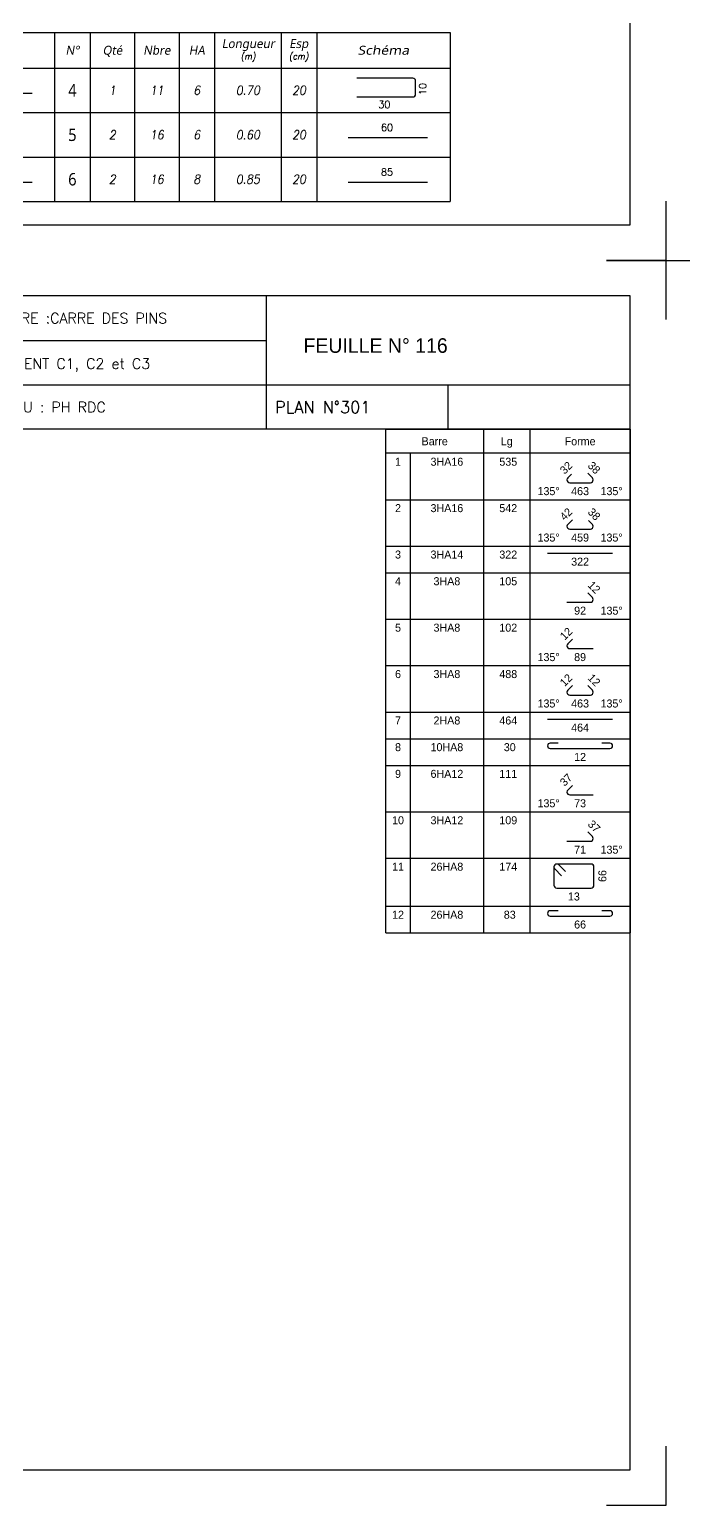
# Model space of a CAD drawing. Header units: metres. Extents: x -5618 to 118954, y -306 to 4637.
# Drawn here: x 115627 to 115995, y 194 to 1024 of the extents above; entities that cross this region are included whole.
import ezdxf
from ezdxf.enums import TextEntityAlignment as Align

# ---------------------------------------------------------------- set-up
doc = ezdxf.new("R2010")
doc.units = ezdxf.units.M
for name, color, linetype in [('173', 7, 'Continuous'), ('GO-FER-HA', 140, 'Continuous'), ('GO-TEXTE-FER', 3, 'Continuous')]:
    doc.layers.add(name, color=color, linetype=linetype)
doc.styles.add('schéma', font='simplex.shx')
doc.styles.add('Tableau', font='romans.shx', dxfattribs={"width": 0.9, "oblique": 10})
doc.styles.add('Tableau2', font='trebuc.TTF', dxfattribs={"width": 0.9, "oblique": 10})

# ---------------------------------------------------------------- blocks, each defined once
blk = doc.blocks.new('Barre libre')
at = {"layer": 'GO-TEXTE-FER'}
for p, q in [((0, 0), (0, -1)), ((0, 0), (8.9, 0)), ((0.8, 0), (0.8, -1)), ((1.8, 0), (1.8, -1)), ((2.8, 0), (2.8, -1)), ((3.6, 0), (3.6, -1)), ((5.1, 0), (5.1, -1)), ((5.9, 0), (5.9, -1)), ((8.9, 0), (8.9, -1)), ((0, -1), (8.9, -1))]:
    blk.add_line(p, q, dxfattribs=at)
at = {"layer": 'GO-TEXTE-FER', "color": 1}
blk.add_line((6.603, -0.563), (8.394, -0.563), dxfattribs=at)
at = {"layer": 'GO-TEXTE-FER', "color": 1, "style": 'Tableau'}
blk.add_attdef('Longueur', text='', height=0.16, dxfattribs=at).set_placement((7.481, -0.336), align=Align.MIDDLE_CENTER)
at = {"layer": 'GO-TEXTE-FER', "style": 'Tableau2', "width": 0.9}
blk.add_attdef('NUMERO', text='', height=0.28, dxfattribs=at).set_placement((0.4, -0.5), align=Align.MIDDLE_CENTER)
at = {"layer": 'GO-TEXTE-FER', "style": 'Tableau', "oblique": 10, "width": 0.9}
for tag, p in [('QUANTITE', (1.3, -0.5)), ('NOMBRE', (2.3, -0.5)), ('NUANCE', (3.2, -0.5)), ('LONGUEUR', (4.35, -0.5)), ('ESPACEMENTS', (5.5, -0.5))]:
    blk.add_attdef(tag, text='', height=0.2, dxfattribs=at).set_placement(p, align=Align.MIDDLE_CENTER)
blk = doc.blocks.new('Désignation')
at = {"layer": 'GO-TEXTE-FER'}
for p, q in [((0, 0.8), (8.9, 0.8)), ((0, 0.8), (0, 0)), ((0.8, 0.8), (0.8, 0)), ((1.8, 0.8), (1.8, 0)), ((2.8, 0.8), (2.8, 0)), ((3.6, 0.8), (3.6, 0)), ((5.1, 0.8), (5.1, 0)), ((5.9, 0.8), (5.9, 0)), ((8.9, 0.8), (8.9, 0)), ((0, 0), (8.9, 0))]:
    blk.add_line(p, q, dxfattribs=at)
at = {"layer": 'GO-TEXTE-FER', "style": 'Tableau2', "oblique": 10}
for s, p in [('N°', (0.4, 0.4)), ('Qté', (1.3, 0.4)), ('Nbre', (2.3, 0.4)), ('HA', (3.2, 0.4)), ('Longueur', (4.356, 0.55)), ('Esp', (5.494, 0.55))]:
    blk.add_text(s, height=0.2, dxfattribs=at).set_placement(p, align=Align.MIDDLE_CENTER)
at = {"layer": 'GO-TEXTE-FER', "color": 7, "style": 'Tableau', "oblique": 10, "width": 0.9}
for s, p in [('(m)', (4.356, 0.265)), ('(cm)', (5.494, 0.265))]:
    blk.add_text(s, height=0.15, dxfattribs=at).set_placement(p, align=Align.MIDDLE_CENTER)
at = {"layer": 'GO-TEXTE-FER', "style": 'Tableau2', "oblique": 10, "width": 1.2}
blk.add_text('Schéma', height=0.2, dxfattribs=at).set_placement((7.4, 0.4), align=Align.MIDDLE_CENTER)
blk = doc.blocks.new('U')
at = {"layer": 'GO-TEXTE-FER'}
for p, q in [((0, 0), (0, -1)), ((0, 0), (8.9, 0)), ((0.8, 0), (0.8, -1)), ((1.8, 0), (1.8, -1)), ((2.8, 0), (2.8, -1)), ((3.6, 0), (3.6, -1)), ((5.1, 0), (5.1, -1)), ((5.9, 0), (5.9, -1)), ((8.9, 0), (8.9, -1)), ((0, -1), (8.9, -1))]:
    blk.add_line(p, q, dxfattribs=at)
at = {"layer": 'GO-TEXTE-FER', "color": 1}
blk.add_lwpolyline([(6.803, -0.65), (8.063, -0.65, 0.414214), (8.123, -0.59), (8.123, -0.29, 0.414214), (8.063, -0.23), (6.803, -0.23)], format="xyb", dxfattribs=at)
at = {"layer": 'GO-TEXTE-FER', "color": 1, "style": 'Tableau'}
blk.add_attdef('Largeur', text='', height=0.16, rotation=90, dxfattribs=at).set_placement((8.284, -0.472), align=Align.MIDDLE_CENTER)
at = {"layer": 'GO-TEXTE-FER', "style": 'Tableau2', "width": 0.9}
blk.add_attdef('NUMERO', text='', height=0.28, dxfattribs=at).set_placement((0.4, -0.5), align=Align.MIDDLE_CENTER)
at = {"layer": 'GO-TEXTE-FER', "style": 'Tableau', "oblique": 10, "width": 0.9}
for tag, p in [('QUANTITE', (1.3, -0.5)), ('NOMBRE', (2.3, -0.5)), ('NUANCE', (3.2, -0.5)), ('LONGUEUR', (4.35, -0.5)), ('ESPACEMENTS', (5.5, -0.5))]:
    blk.add_attdef(tag, text='', height=0.2, dxfattribs=at).set_placement(p, align=Align.MIDDLE_CENTER)
at = {"layer": 'GO-TEXTE-FER', "color": 1, "style": 'Tableau'}
blk.add_attdef('Longueur', text='', height=0.16, dxfattribs=at).set_placement((7.422, -0.819), align=Align.MIDDLE_CENTER)
blk = doc.blocks.new('Epingle')
at = {"layer": 'GO-TEXTE-FER'}
for p, q in [((0, 0), (0, -1)), ((0, 0), (8.9, 0)), ((0.8, 0), (0.8, -1)), ((1.8, 0), (1.8, -1)), ((2.8, 0), (2.8, -1)), ((3.6, 0), (3.6, -1)), ((5.1, 0), (5.1, -1)), ((5.9, 0), (5.9, -1)), ((8.9, 0), (8.9, -1)), ((0, -1), (8.9, -1))]:
    blk.add_line(p, q, dxfattribs=at)
at = {"layer": 'GO-TEXTE-FER', "color": 1}
blk.add_lwpolyline([(7.162, -0.65), (7.042, -0.65, -1), (7.042, -0.53), (7.922, -0.53, -1), (7.922, -0.65), (7.802, -0.65)], format="xyb", dxfattribs=at)
at = {"layer": 'GO-TEXTE-FER', "color": 1, "style": 'Tableau'}
blk.add_attdef('Longueur', text='', height=0.16, dxfattribs=at).set_placement((7.469, -0.303), align=Align.MIDDLE_CENTER)
at = {"layer": 'GO-TEXTE-FER', "style": 'Tableau2', "width": 0.9}
blk.add_attdef('NUMERO', text='', height=0.28, dxfattribs=at).set_placement((0.4, -0.5), align=Align.MIDDLE_CENTER)
at = {"layer": 'GO-TEXTE-FER', "style": 'Tableau', "oblique": 10, "width": 0.9}
for tag, p in [('QUANTITE', (1.3, -0.5)), ('NOMBRE', (2.3, -0.5)), ('NUANCE', (3.2, -0.5)), ('LONGUEUR', (4.35, -0.5)), ('ESPACEMENTS', (5.5, -0.5))]:
    blk.add_attdef(tag, text='', height=0.2, dxfattribs=at).set_placement(p, align=Align.MIDDLE_CENTER)

msp = doc.modelspace()

# ---------------------------------------------------------------- linework, layer by layer
for p, q in [((115759.8, 873.81), (115759.8, 798.84)), ((115596.83, 848.78), (115759.8, 848.78)), ((115596.83, 823.79), (115759.8, 823.79)), ((115759.8, 823.81), (115964.65, 823.81)), ((115862.13, 823.81), (115862.13, 798.84))]:
    msp.add_line(p, q)
for points in [[(115014.74, 1573.71), (115014.74, 913.78), (115964.65, 913.78), (115964.65, 1573.71)], [(115014.74, 873.78), (115014.74, 213.85), (115964.65, 213.85), (115964.65, 873.78)]]:
    msp.add_lwpolyline(points, close=True)
for points in [[(115984.65, 927.11), (115984.65, 893.78), (115951.32, 893.78)], [(115984.65, 927.11), (115984.65, 893.78), (116017.98, 893.78)], [(115951.32, 893.78), (115984.65, 893.78), (115984.65, 860.45)], [(115964.65, 798.84), (115014.74, 798.84)], [(115984.65, 227.18), (115984.65, 193.85), (115951.32, 193.85)]]:
    msp.add_lwpolyline(points)
at = {"layer": '173', "color": 173}
for points in [[(115827.15, 515.69), (115827.15, 798.84), (115964.65, 798.84), (115964.65, 515.69)], [(115882.15, 798.84), (115882.15, 515.69)], [(115908.27, 798.84), (115908.27, 515.69)], [(115964.65, 785.34), (115827.15, 785.34)], [(115840.9, 785.34), (115840.9, 515.69)], [(115931.61, 773.54), (115929.54, 771.47)], [(115943.38, 771.47), (115940.77, 774.08)], [(115929.09, 770.37), (115929.09, 770.37)], [(115930.65, 768.8), (115942.27, 768.8)], [(115943.84, 770.37), (115943.84, 770.37)], [(115827.15, 759.25), (115964.65, 759.25)], [(115932.15, 747.99), (115929.54, 745.38)], [(115943.38, 745.38), (115941.12, 747.64)], [(115929.09, 744.27), (115929.09, 744.27)], [(115930.65, 742.71), (115942.27, 742.71)], [(115943.84, 744.27), (115943.84, 744.27)], [(115827.15, 733.16), (115964.65, 733.16)], [(115918.14, 729.16), (115954.78, 729.16)], [(115827.15, 718.16), (115964.65, 718.16)], [(115943.38, 704.29), (115940.77, 706.9)], [(115929.09, 701.62), (115942.27, 701.62)], [(115943.84, 703.18), (115943.84, 703.18)], [(115827.15, 692.06), (115964.65, 692.06)], [(115932.15, 680.8), (115929.54, 678.2)], [(115929.09, 677.09), (115929.09, 677.09)], [(115930.65, 675.52), (115943.84, 675.52)], [(115827.15, 665.97), (115964.65, 665.97)], [(115929.09, 651), (115929.09, 651)], [(115932.15, 654.71), (115929.54, 652.1)], [(115930.65, 649.43), (115942.27, 649.43)], [(115943.38, 652.1), (115940.77, 654.71)], [(115943.84, 651), (115943.84, 651)], [(115827.15, 639.88), (115964.65, 639.88)], [(115918.14, 635.88), (115954.78, 635.88)], [(115827.15, 624.88), (115964.65, 624.88)], [(115924.14, 622.38), (115919.64, 622.38)], [(115953.28, 622.38), (115948.78, 622.38)], [(115918.14, 620.88), (115918.14, 620.88)], [(115919.64, 619.38), (115953.28, 619.38)], [(115954.78, 620.88), (115954.78, 620.88)], [(115827.15, 609.88), (115964.65, 609.88)], [(115932.15, 598.62), (115929.54, 596.01)], [(115929.09, 594.91), (115929.09, 594.91)], [(115930.65, 593.34), (115943.84, 593.34)], [(115827.15, 583.79), (115964.65, 583.79)], [(115943.38, 569.92), (115940.77, 572.53)], [(115929.09, 567.25), (115942.27, 567.25)], [(115943.84, 568.81), (115943.84, 568.81)], [(115827.15, 557.69), (115964.65, 557.69)], [(115921.69, 552.82), (115921.69, 542.56)], [(115921.69, 552.82), (115921.69, 552.82)], [(115922.16, 551.68), (115925.98, 547.86)], [(115923.31, 554.44), (115923.31, 554.44)], [(115942.62, 554.44), (115923.31, 554.44)], [(115928.27, 550.15), (115924.45, 553.97)], [(115944.24, 542.56), (115944.24, 552.82)], [(115923.31, 540.94), (115942.62, 540.94)], [(115827.15, 530.69), (115964.65, 530.69)], [(115918.14, 526.69), (115918.14, 526.69)], [(115924.14, 528.19), (115919.64, 528.19)], [(115919.64, 525.19), (115953.28, 525.19)], [(115953.28, 528.19), (115948.78, 528.19)], [(115954.78, 526.69), (115954.78, 526.69)], [(115827.15, 515.69), (115964.65, 515.69)]]:
    msp.add_lwpolyline(points, dxfattribs=at)
for centre, radius, start, end in [((115930.65, 770.37), 1.57, 135, 180), ((115930.65, 770.37), 1.57, 180, 270), ((115942.27, 770.37), 1.57, 270, 0), ((115942.27, 770.37), 1.57, 0, 45), ((115930.65, 744.27), 1.57, 135, 180), ((115930.65, 744.27), 1.57, 180, 270), ((115942.27, 744.27), 1.57, 270, 0), ((115942.27, 744.27), 1.57, 0, 45), ((115942.27, 703.18), 1.57, 270, 0), ((115942.27, 703.18), 1.57, 0, 45), ((115930.65, 677.09), 1.57, 135, 180), ((115930.65, 677.09), 1.57, 180, 270), ((115930.65, 651), 1.57, 135, 180), ((115930.65, 651), 1.57, 180, 270), ((115942.27, 651), 1.57, 270, 0), ((115942.27, 651), 1.57, 0, 45), ((115919.64, 620.88), 1.5, 90, 180), ((115953.28, 620.88), 1.5, 0, 90), ((115919.64, 620.88), 1.5, 180, 270), ((115953.28, 620.88), 1.5, 270, 0), ((115930.65, 594.91), 1.57, 135, 180), ((115930.65, 594.91), 1.57, 180, 270), ((115942.27, 568.81), 1.57, 270, 0), ((115942.27, 568.81), 1.57, 0, 45), ((115923.31, 552.82), 1.62, 90, 180), ((115923.31, 552.82), 1.62, 180, 225), ((115923.31, 552.82), 1.62, 45, 90), ((115942.62, 552.82), 1.62, 0, 90), ((115923.31, 542.56), 1.62, 180, 270), ((115942.62, 542.56), 1.62, 270, 0), ((115919.64, 526.69), 1.5, 90, 180), ((115919.64, 526.69), 1.5, 180, 270), ((115953.28, 526.69), 1.5, 0, 90), ((115953.28, 526.69), 1.5, 270, 0)]:
    msp.add_arc(centre, radius, start, end, dxfattribs=at)

# ---------------------------------------------------------------- block references
at = {"layer": 'GO-FER-HA', "xscale": 25, "yscale": 25, "zscale": 25}
for p in [(115418.31, 1001.88), (115640.81, 1001.88)]:
    msp.add_blockref('Désignation', p, dxfattribs=at)
at = {"layer": 'GO-TEXTE-FER', "xscale": 25, "yscale": 25, "zscale": 25}
for name, p, values in [('Barre libre', (115418.31, 1001.88), {'NUMERO': '1', 'QUANTITE': '2', 'NOMBRE': '2', 'NUANCE': '12', 'Longueur': '471', 'LONGUEUR': '4.71'}), ('U', (115640.81, 1001.88), {'NUMERO': '4', 'QUANTITE': '1', 'NOMBRE': '11', 'NUANCE': '6', 'Longueur': '30', 'Largeur': '10', 'LONGUEUR': '0.70', 'ESPACEMENTS': '20'}), ('Epingle', (115418.31, 976.88), {'NUMERO': '2', 'QUANTITE': '1', 'NOMBRE': '11', 'NUANCE': '6', 'Longueur': '12', 'LONGUEUR': '0.25', 'ESPACEMENTS': '20'}), ('Barre libre', (115640.81, 976.88), {'NUMERO': '5', 'QUANTITE': '2', 'NOMBRE': '16', 'NUANCE': '6', 'Longueur': '60', 'LONGUEUR': '0.60', 'ESPACEMENTS': '20'}), ('Barre libre', (115418.31, 951.88), {'NUMERO': '3', 'QUANTITE': '2', 'NOMBRE': '2', 'NUANCE': '10', 'Longueur': '325', 'LONGUEUR': '3.25'}), ('Barre libre', (115640.81, 951.88), {'NUMERO': '6', 'QUANTITE': '2', 'NOMBRE': '16', 'NUANCE': '8', 'Longueur': '85', 'LONGUEUR': '0.85', 'ESPACEMENTS': '20'})]:
    msp.add_blockref(name, p, dxfattribs=at).add_auto_attribs(values)

# ---------------------------------------------------------------- texts
at = {"style": 'schéma'}
for s, height, p in [('AFFAIRE :CARRE DES PINS', 5.8328, (115601.83, 858.37)), ('BÂTIMENT C1, C2 et C3', 5.8328, (115601.83, 832.81)), ('NIVEAU : PH RDC', 5.8328, (115601.83, 808.37)), ('PLAN N°301', 6.666, (115764.8, 807.96))]:
    msp.add_text(s, height=height, dxfattribs=at).set_placement(p)
at = {"linetype": 'ByBlock', "lineweight": -3, "ltscale": 4.5}
msp.add_text('FEUILLE N° 116', height=8.2, dxfattribs=at).set_placement((115780.8, 841.81))
at = {"layer": '173', "color": 173}
for s, p in [('Barre', (115854.65, 792.09)), ('Lg', (115895.21, 792.09)), ('Forme', (115936.46, 792.09))]:
    msp.add_text(s, height=4.5, dxfattribs=at).set_placement(p, align=Align.MIDDLE_CENTER)
for s, p in [('1', (115834.02, 782.84)), ('3HA16', (115861.52, 782.84)), (' 535', (115895.21, 782.84)), ('463', (115936.46, 766.3)), ('2', (115834.02, 756.75)), ('3HA16', (115861.52, 756.75)), (' 542', (115895.21, 756.75)), ('459', (115936.46, 740.21)), ('3', (115834.02, 730.66)), ('3HA14', (115861.52, 730.66)), (' 322', (115895.21, 730.66)), ('322', (115936.46, 726.66)), ('4', (115834.02, 715.66)), ('3HA8', (115861.52, 715.66)), (' 105', (115895.21, 715.66)), ('92', (115936.46, 699.12)), ('5', (115834.02, 689.56)), ('3HA8', (115861.52, 689.56)), (' 102', (115895.21, 689.56)), ('89', (115936.46, 673.02)), ('6', (115834.02, 663.47)), ('3HA8', (115861.52, 663.47)), (' 488', (115895.21, 663.47)), ('463', (115936.46, 646.93)), ('7', (115834.02, 637.38)), ('2HA8', (115861.52, 637.38)), (' 464', (115895.21, 637.38)), ('464', (115936.46, 633.38)), ('8', (115834.02, 622.38)), ('10HA8', (115861.52, 622.38)), ('  30', (115895.21, 622.38)), ('12', (115936.46, 616.88)), ('9', (115834.02, 607.38)), ('6HA12', (115861.52, 607.38)), (' 111', (115895.21, 607.38)), ('73', (115936.46, 590.84)), ('10', (115834.02, 581.29)), ('3HA12', (115861.52, 581.29)), (' 109', (115895.21, 581.29)), ('71', (115936.46, 564.75)), ('11', (115834.02, 555.19)), ('26HA8', (115861.52, 555.19)), (' 174', (115895.21, 555.19)), ('13', (115932.96, 538.44)), ('12', (115834.02, 528.19)), ('26HA8', (115861.52, 528.19)), ('  83', (115895.21, 528.19)), ('66', (115936.46, 522.69))]:
    msp.add_text(s, height=4.5, dxfattribs=at).set_placement(p, align=Align.TOP_CENTER)
for s, p in [('32', (115927.78, 773.24)), ('42', (115927.78, 747.15)), ('12', (115927.78, 679.96)), ('12', (115927.78, 653.87)), ('37', (115927.78, 597.78))]:
    msp.add_text(s, height=4.5, rotation=45, dxfattribs=at).set_placement(p)
for s, p in [('38', (115945.14, 773.24)), ('38', (115945.14, 747.15)), ('12', (115945.14, 706.06)), ('12', (115945.14, 653.87)), ('37', (115945.14, 571.69))]:
    msp.add_text(s, height=4.5, rotation=315, dxfattribs=at).set_placement(p, align=Align.RIGHT)
for p in [(115924.96, 766.3), (115924.96, 740.21), (115924.96, 673.02), (115924.96, 646.93), (115924.96, 590.84)]:
    msp.add_text('135°', height=4.5, dxfattribs=at).set_placement(p, align=Align.TOP_RIGHT)
for p in [(115947.96, 766.3), (115947.96, 740.21), (115947.96, 699.12), (115947.96, 646.93), (115947.96, 564.75)]:
    msp.add_text('135°', height=4.5, dxfattribs=at).set_placement(p, align=Align.TOP_LEFT)
msp.add_text('66', height=4.5, rotation=90, dxfattribs=at).set_placement((115946.74, 547.69), align=Align.TOP_CENTER)

doc.saveas('drawing.dxf')
